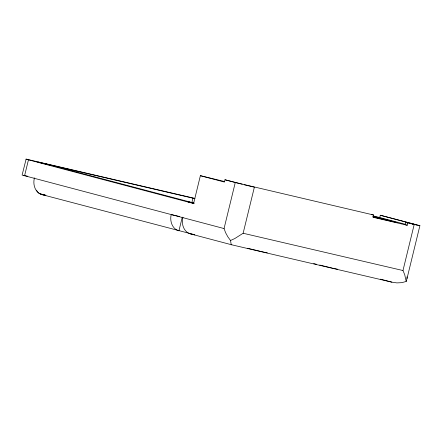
<?xml version="1.0" encoding="UTF-8"?>
<svg xmlns="http://www.w3.org/2000/svg" width="442" height="442" viewBox="0 0 442 442"><rect width="100%" height="100%" fill="white"/><g stroke="black" fill="none" stroke-linecap="round" stroke-linejoin="round"><path stroke-width="0.66" d="M182.828 217.646C181.203 223.923 183.717 232.105 190.557 233.912L231.846 244.835L391.877 282.156L396.883 282.897L401.772 282.659L406.215 281.449L406.994 278.598L406.999 276.819M34.338 178.369C32.714 184.645 35.222 192.817 42.056 194.629L191.32 233.862M231.846 244.835L231.127 244.244L230.542 240.487L227.834 236.807L225.619 232.746L224.055 228.558L22.1 175.082L26.122 159.103L194.684 198.347M24.57 175.783L28.459 159.822L25.99 159.126M191.817 202.828L192.95 198.182L46.117 163.943L193.944 203.044M224.641 181.557L200.381 175.689L193.596 203.508L28.459 159.822M242.177 184.198L224.978 179.772L224.425 182.054L200.381 175.689M224.055 228.558L235.282 182.496L224.978 179.772M230.542 240.487L234.824 238.531L243.133 233.254L254.365 187.198L244.155 184.745M371.595 214.475L373.578 214.994L373.02 217.276L407.22 225.254L407.773 222.972L405.795 222.448L405.237 224.729L407.22 225.254M405.502 224.337L379.739 217.519L380.291 215.237L419.9 225.674L406.994 278.598M406.215 281.449L404.712 274.686L402.977 270.532L414.204 224.47L419.9 225.674M182.281 217.149L178.933 230.834C172.104 229.017 169.595 220.845 171.225 214.574L179.679 216.547M34.498 178.137L34.006 178.06L34.343 178.159M182.994 217.409L182.557 217.326L182.833 217.436M266.018 252.592L267.333 252.846M194.701 234.824L190.557 233.912M332.423 268.134L337.45 269.189M23.282 175.27L24.548 175.546M45.471 195.397L42.056 194.629M264.239 252.2L265.427 252.459M412.226 223.95L416.497 224.851L380.291 215.237M25.177 175.684L27.796 176.286M260.377 251.316L263.647 252.067M373.578 214.994L235.282 182.496M405.795 222.448L414.204 224.47M373.374 215.972L379.739 217.519M373.098 216.983L397.236 222.613L372.7 216.127M243.133 233.254L402.977 270.532M36.509 190.121A13.906 8.083 -76.9 0 0 40.553 193.972L42.565 194.441M43.907 194.751L45.918 195.22M259.719 251.161L252.702 249.492M194.055 203.32L186.391 201.381L193.966 203.138M313.693 263.592L316.373 264.244M319.715 265.051L331.754 267.968M247.619 248.249L252.078 249.343M191.905 234.011L193.077 234.321M192.95 198.182L194.944 198.712M380.562 279.162L391.877 282.156M40.553 193.972L44.449 194.999M194.27 234.647L194.828 234.818M37.957 162.087L49.25 164.849L37.957 162.087"/></g></svg>
